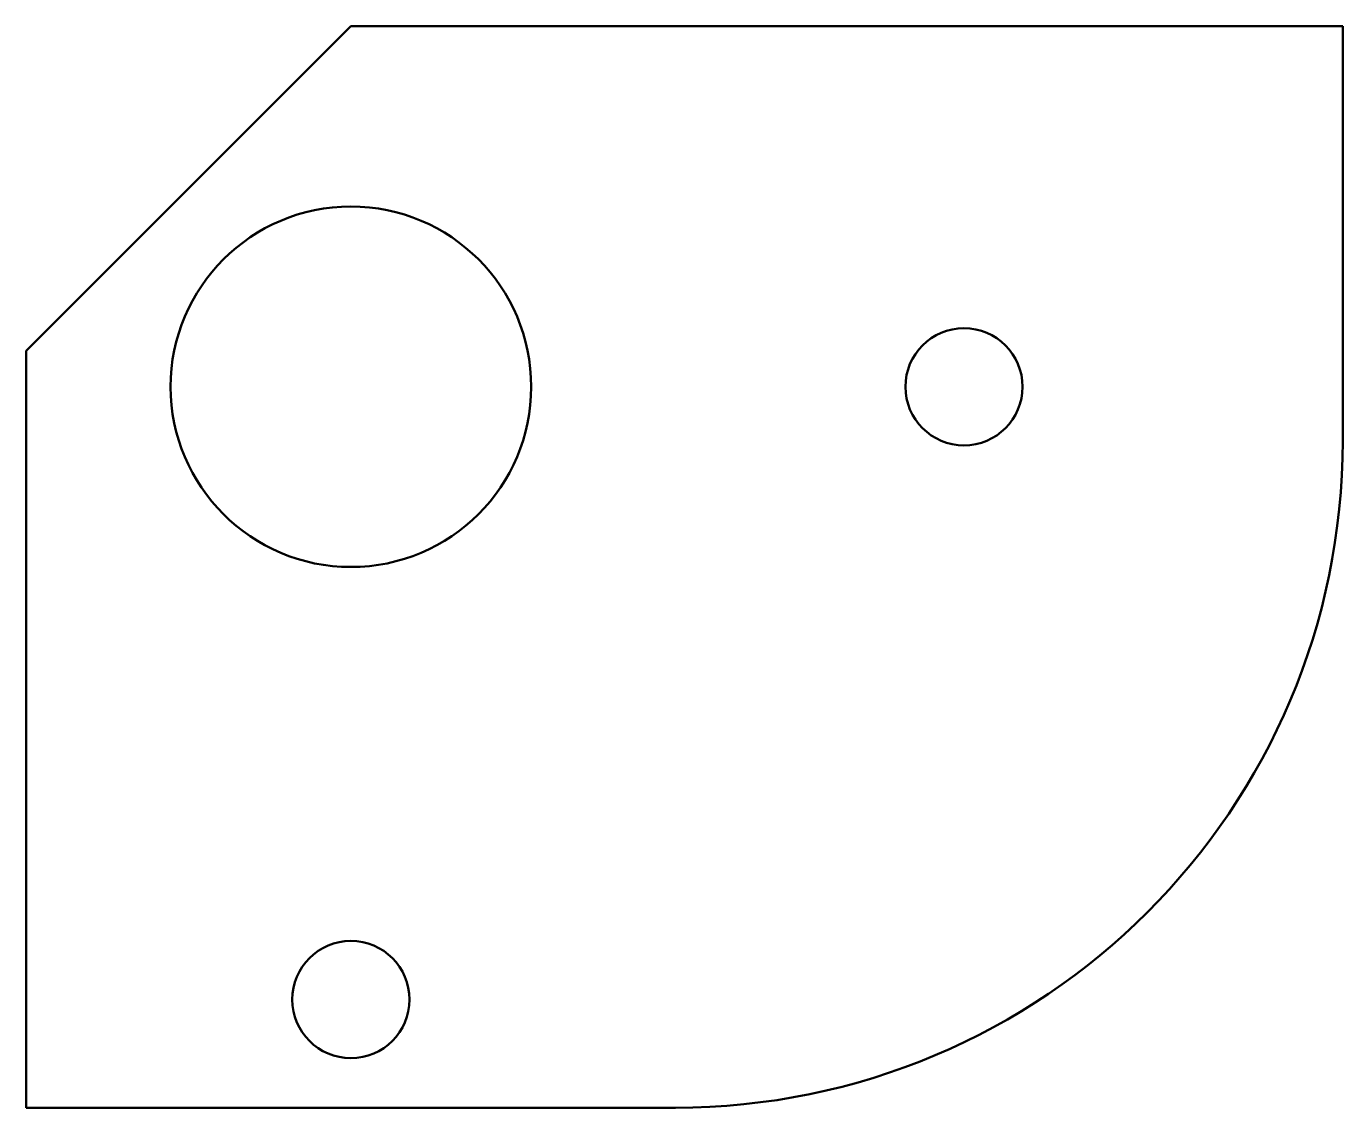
# Model space of a CAD drawing. Header units: millimetres. Extents: x 0 to 73, y 0 to 60.
import ezdxf

# ---------------------------------------------------------------- set-up
doc = ezdxf.new("R2010")
doc.units = ezdxf.units.MM
doc.layers.add('Visible (ANSI)', color=7, linetype='Continuous', lineweight=50)

# ---------------------------------------------------------------- blocks, each defined once
blk = doc.blocks.new('CA-SMT-01-CARTBR03_Soldaduras reposabrazos_4_CA-SMT-01-CARTBR03')
at = {"layer": 'Visible (ANSI)'}
for p, q in [((-36.5, 12), (-18.5, 30)), ((-18.5, 30), (36.5, 30)), ((36.5, 30), (36.5, 7)), ((-36.5, -30), (-36.5, 12)), ((-0.5, -30), (-36.5, -30))]:
    blk.add_line(p, q, dxfattribs=at)
for centre, radius in [((-18.5, 10), 10), ((15.5, 10), 3.25), ((-18.5, -24), 3.25)]:
    blk.add_circle(centre, radius, dxfattribs=at)
at = {"layer": 'Visible (ANSI)', "extrusion": (0, 0, -1)}
blk.add_arc((0.5, 7), 37, 180, 270, dxfattribs=at)

msp = doc.modelspace()

# ---------------------------------------------------------------- block references
msp.add_blockref('CA-SMT-01-CARTBR03_Soldaduras reposabrazos_4_CA-SMT-01-CARTBR03', (36.5, 30))

doc.saveas('drawing.dxf')
